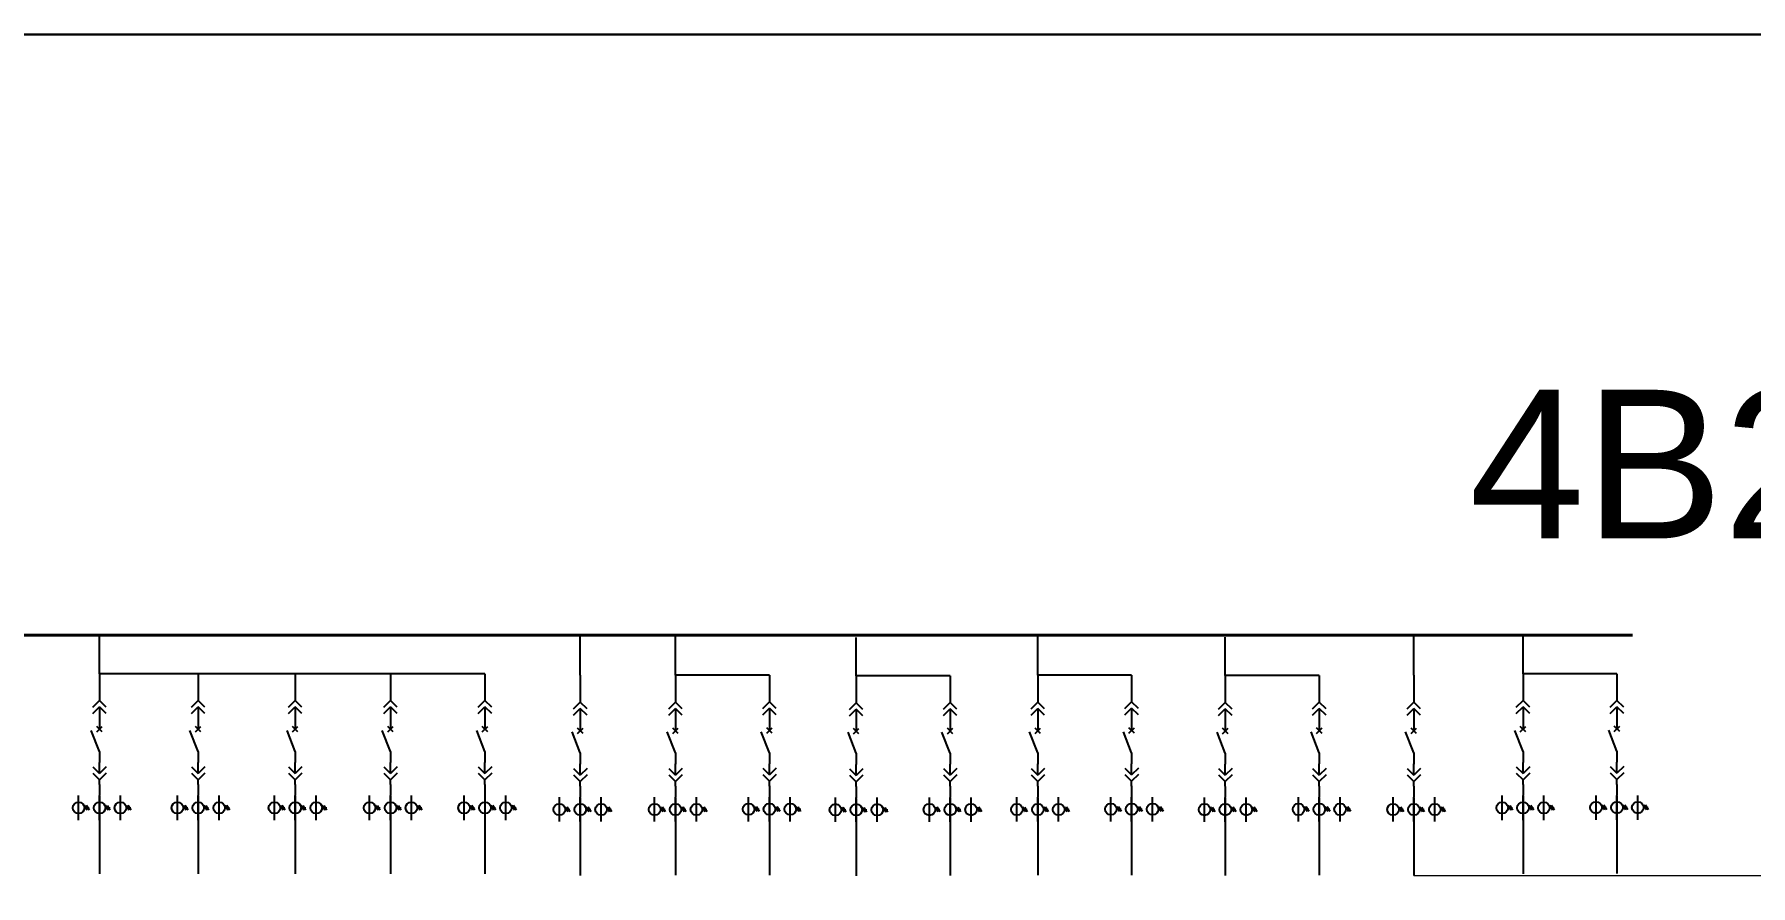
# Model space of a CAD drawing. Header units: millimetres. Extents: x -3460 to -460, y 6070 to 9130.
# Drawn here: x -1403.1 to -1287.6, y 6749.2 to 6806.5 of the extents above; entities that cross this region are included whole.
import ezdxf

# ---------------------------------------------------------------- set-up
doc = ezdxf.new("R2010")
doc.units = ezdxf.units.MM
doc.header["$LTSCALE"] = 1000
doc.header["$MEASUREMENT"] = 0
doc.styles.get("Standard").update_dxf_attribs({"font": 'arial.ttf'})

# ---------------------------------------------------------------- blocks, each defined once
blk = doc.blocks.new('DYDQAA05')
at = {"color": 0}
blk.add_lwpolyline([(0, 0), (0, -7)], dxfattribs=at)
blk = doc.blocks.new('DYDQAA03')
at = {"color": 0}
for points in [[(0, 0), (0, -1.5)], [(-2.12, -3.62), (0, -1.5)], [(-2.12, -5.62), (0, -3.5)], [(2.12, -3.62), (0, -1.5)], [(2.12, -5.62), (0, -3.5)], [(0, -3.5), (0, -7)]]:
    blk.add_lwpolyline(points, dxfattribs=at)
blk = doc.blocks.new('DYDQAA09')
at = {"color": 0}
blk.add_lwpolyline([(0, 0), (0, -3.5)], dxfattribs=at)
blk.add_lwpolyline([(0, 0), (0, -3.5)], dxfattribs=at)
blk.add_lwpolyline([(0, 0), (0, -3.5)], dxfattribs=at)
blk.add_lwpolyline([(0, 0), (0, -3.5)], dxfattribs=at)
blk.add_lwpolyline([(0, 0), (0, -3.5)], dxfattribs=at)
blk.add_lwpolyline([(0, 0), (0, -3.5)], dxfattribs=at)
blk.add_lwpolyline([(0, 0), (0, -3.5)], dxfattribs=at)
blk.add_lwpolyline([(0, 0), (0, -3.5)], dxfattribs=at)
blk.add_lwpolyline([(0, 0), (0, -3.5)], dxfattribs=at)
blk = doc.blocks.new('DYDQ0201')
at = {"color": 0}
for points in [[(0.86, -0.86), (-0.86, 0.86)], [(-0.86, -0.86), (0.86, 0.86)], [(0, -7), (-2.61, -0.37)]]:
    blk.add_lwpolyline(points, dxfattribs=at)
blk = doc.blocks.new('DYDQAA04')
at = {"color": 0}
for points in [[(0, -3.5), (0, 0)], [(-2.12, -1.38), (0, -3.5)], [(-2.12, -3.38), (0, -5.5)], [(2.12, -1.38), (0, -3.5)], [(2.12, -3.38), (0, -5.5)], [(0, -7), (0, -5.5)]]:
    blk.add_lwpolyline(points, dxfattribs=at)
blk = doc.blocks.new('A$C03DD39B5')
for p, q in [((417, 475), (283, 392)), ((417, 422), (283, 339)), ((350, 333), (350, 467))]:
    blk.add_line(p, q)
blk.add_lwpolyline([(700, 167), (0, 167)])
blk.add_circle((350, 167), 167)

msp = doc.modelspace()

# ---------------------------------------------------------------- linework, layer by layer
for p, q in [((-1398.67, 6763.49, -3403.39), (-1398.67, 6766.07, -2020.12)), ((-1366.34, 6763.38, 15949.79), (-1366.34, 6765.96, 17333.07)), ((-1359.94, 6763.38, 15258.15), (-1359.94, 6765.96, 16641.43)), ((-1347.78, 6763.35, 15949.79), (-1347.78, 6765.93, 17333.07)), ((-1335.57, 6763.38, 16644.16), (-1335.57, 6765.96, 18027.44)), ((-1322.96, 6763.37, 15258.15), (-1322.96, 6765.95, 16641.43)), ((-1310.28, 6763.38, 15949.79), (-1310.28, 6765.96, 17333.07)), ((-1302.94, 6763.49, -3403.44), (-1302.94, 6766.07, -2020.17)), ((-1372.75, 6763.49, -3403.44), (-1398.67, 6763.49, -3403.44)), ((-1353.62, 6763.38, 15258.15), (-1359.94, 6763.38, 15258.15)), ((-1341.46, 6763.35, 15949.79), (-1347.78, 6763.35, 15949.79)), ((-1329.26, 6763.38, 16644.16), (-1335.57, 6763.38, 16644.16)), ((-1316.64, 6763.37, 15258.15), (-1322.96, 6763.37, 15258.15)), ((-1296.62, 6763.49, -3403.44), (-1302.94, 6763.49, -3403.44)), ((-1398.67, 6755.25, -1202.23), (-1398.67, 6753.61, -1202.23)), ((-1392.04, 6755.25, -1202.23), (-1392.04, 6753.61, -1202.23)), ((-1385.51, 6755.25, -1202.23), (-1385.51, 6753.61, -1202.23)), ((-1379.1, 6755.25, -1202.23), (-1379.1, 6753.61, -1202.23)), ((-1372.75, 6755.25, -1202.23), (-1372.75, 6753.61, -1202.23)), ((-1366.34, 6755.14, 18151.01), (-1366.34, 6753.5, 18151.01)), ((-1359.94, 6755.14, 17459.37), (-1359.94, 6753.5, 17459.37)), ((-1353.62, 6755.16, 18151.01), (-1353.62, 6753.52, 18151.01)), ((-1347.78, 6755.11, 18151.01), (-1347.78, 6753.47, 18151.01)), ((-1341.46, 6755.13, 18842.64), (-1341.46, 6753.49, 18842.64)), ((-1335.57, 6755.14, 18845.38), (-1335.57, 6753.5, 18845.38)), ((-1329.26, 6755.16, 19537.01), (-1329.26, 6753.52, 19537.01)), ((-1322.96, 6755.13, 17459.37), (-1322.96, 6753.49, 17459.37)), ((-1316.64, 6755.14, 18151.01), (-1316.64, 6753.5, 18151.01)), ((-1310.28, 6755.14, 18151.01), (-1310.28, 6753.5, 18151.01)), ((-1302.94, 6755.25, -1202.23), (-1302.94, 6753.61, -1202.23)), ((-1296.62, 6755.26, -510.59), (-1296.62, 6753.62, -510.59)), ((-1398.67, 6753.61, -1202.23), (-1398.67, 6750.04, -1202.23)), ((-1392.04, 6753.61, -1202.23), (-1392.04, 6750.04, -1202.23)), ((-1385.51, 6753.61, -1202.23), (-1385.51, 6750.04, -1202.23)), ((-1379.1, 6753.61, -1202.23), (-1379.1, 6750.04, -1202.23)), ((-1372.75, 6753.61, -1202.23), (-1372.75, 6750.04, -1202.23)), ((-1366.34, 6753.5, 18151.01), (-1366.34, 6749.93, 18151.01)), ((-1359.94, 6753.5, 17459.37), (-1359.94, 6749.94, 17459.37)), ((-1353.62, 6753.52, 18151.01), (-1353.62, 6749.95, 18151.01)), ((-1347.78, 6753.47, 18151.01), (-1347.78, 6749.91, 18151.01)), ((-1341.46, 6753.49, 18842.64), (-1341.46, 6749.92, 18842.64)), ((-1335.57, 6753.5, 18845.38), (-1335.57, 6749.94, 18845.38)), ((-1329.26, 6753.52, 19537.01), (-1329.26, 6749.95, 19537.01)), ((-1322.96, 6753.49, 17459.37), (-1322.96, 6749.92, 17459.37)), ((-1316.64, 6753.5, 18151.01), (-1316.64, 6749.94, 18151.01)), ((-1310.28, 6753.5, 18151.01), (-1310.28, 6749.93, 18151.01)), ((-1302.94, 6753.61, -1202.23), (-1302.94, 6750.04, -1202.23)), ((-1296.62, 6753.62, -510.59), (-1296.62, 6750.06, -510.59))]:
    msp.add_line(p, q)
at = {"color": 1, "lineweight": 20}
msp.add_line((-1310.28, 6749.93, 18151.01), (-1263.24, 6749.93, 18151.01), dxfattribs=at)
at = {"color": 1, "lineweight": 30, "ltscale": 0.002916}
msp.add_lwpolyline([(-1465.66, 6806.47), (-1111.46, 6806.47), (-1111.46, 6490.78), (-1465.66, 6490.78)], close=True, dxfattribs=at)
at = {"color": 1, "lineweight": 40, "ltscale": 100, "elevation": -2020.17}
msp.add_lwpolyline([(-1295.57, 6766.07), (-1414.93, 6766.07), (-1414.93, 6766.07)], dxfattribs=at)

# ---------------------------------------------------------------- block references
at = {"xscale": 0.2128954749704126, "yscale": 0.2128954749704126, "zscale": 0.2128954749704126}
for name, p in [('DYDQAA05', (-1398.67, 6763.49, -3403.44)), ('DYDQAA05', (-1392.04, 6763.49, -3403.44)), ('DYDQAA05', (-1385.51, 6763.49, -3403.44)), ('DYDQAA05', (-1379.1, 6763.49, -3403.44)), ('DYDQAA05', (-1372.75, 6763.49, -3403.44)), ('DYDQAA05', (-1366.34, 6763.38, 15949.79)), ('DYDQAA05', (-1359.94, 6763.38, 15258.15)), ('DYDQAA05', (-1353.62, 6763.38, 15949.79)), ('DYDQAA05', (-1347.78, 6763.35, 15949.79)), ('DYDQAA05', (-1341.46, 6763.35, 16641.43)), ('DYDQAA05', (-1335.57, 6763.38, 16644.16)), ('DYDQAA05', (-1329.26, 6763.38, 17335.8)), ('DYDQAA05', (-1322.96, 6763.37, 15258.15)), ('DYDQAA05', (-1316.64, 6763.37, 15949.79)), ('DYDQAA05', (-1310.28, 6763.38, 15949.79)), ('DYDQAA05', (-1302.94, 6763.49, -3403.44)), ('DYDQAA05', (-1296.62, 6763.49, -2711.8)), ('DYDQAA03', (-1398.67, 6762, -3403.44)), ('DYDQAA03', (-1392.04, 6762, -3403.44)), ('DYDQAA03', (-1385.51, 6762, -3403.44)), ('DYDQAA03', (-1379.1, 6762, -3403.44)), ('DYDQAA03', (-1372.75, 6762, -3403.44)), ('DYDQAA03', (-1302.94, 6762, -3403.44)), ('DYDQAA03', (-1296.62, 6762.01, -2711.8)), ('DYDQAA03', (-1366.34, 6761.89, 15949.79)), ('DYDQAA03', (-1359.94, 6761.89, 15258.15)), ('DYDQAA03', (-1353.62, 6761.91, 15949.79)), ('DYDQAA03', (-1347.78, 6761.86, 15949.79)), ('DYDQAA03', (-1341.46, 6761.88, 16641.43)), ('DYDQAA03', (-1335.57, 6761.89, 16644.16)), ('DYDQAA03', (-1329.26, 6761.91, 17335.8)), ('DYDQAA03', (-1322.96, 6761.88, 15258.15)), ('DYDQAA03', (-1316.64, 6761.89, 15949.79)), ('DYDQAA03', (-1310.28, 6761.89, 15949.79)), ('DYDQ0201', (-1398.67, 6759.76, -3403.44)), ('DYDQAA09', (-1398.67, 6760.51, -3403.44)), ('DYDQ0201', (-1392.04, 6759.76, -3403.44)), ('DYDQAA09', (-1392.04, 6760.51, -3403.44)), ('DYDQ0201', (-1385.51, 6759.76, -3403.44)), ('DYDQAA09', (-1385.51, 6760.51, -3403.44)), ('DYDQ0201', (-1379.1, 6759.76, -3403.44)), ('DYDQAA09', (-1379.1, 6760.51, -3403.44)), ('DYDQ0201', (-1372.75, 6759.76, -3403.44)), ('DYDQAA09', (-1372.75, 6760.51, -3403.44)), ('DYDQ0201', (-1366.34, 6759.65, 15949.79)), ('DYDQAA09', (-1366.34, 6760.4, 15949.79)), ('DYDQ0201', (-1359.94, 6759.65, 15258.15)), ('DYDQAA09', (-1359.94, 6760.4, 15258.15)), ('DYDQ0201', (-1353.62, 6759.67, 15949.79)), ('DYDQAA09', (-1353.62, 6760.41, 15949.79)), ('DYDQ0201', (-1347.78, 6759.63, 15949.79)), ('DYDQAA09', (-1347.78, 6760.37, 15949.79)), ('DYDQ0201', (-1341.46, 6759.64, 16641.43)), ('DYDQAA09', (-1341.46, 6760.39, 16641.43)), ('DYDQ0201', (-1335.57, 6759.65, 16644.16)), ('DYDQAA09', (-1335.57, 6760.4, 16644.16)), ('DYDQ0201', (-1329.26, 6759.67, 17335.8)), ('DYDQAA09', (-1329.26, 6760.41, 17335.8)), ('DYDQ0201', (-1322.96, 6759.64, 15258.15)), ('DYDQAA09', (-1322.96, 6760.39, 15258.15)), ('DYDQ0201', (-1316.64, 6759.66, 15949.79)), ('DYDQAA09', (-1316.64, 6760.4, 15949.79)), ('DYDQ0201', (-1310.28, 6759.65, 15949.79)), ('DYDQAA09', (-1310.28, 6760.4, 15949.79)), ('DYDQ0201', (-1302.94, 6759.76, -3403.44)), ('DYDQAA09', (-1302.94, 6760.51, -3403.44)), ('DYDQ0201', (-1296.62, 6759.78, -2711.8)), ('DYDQAA09', (-1296.62, 6760.52, -2711.8)), ('DYDQAA04', (-1398.67, 6757.53, -3403.44)), ('DYDQAA09', (-1398.67, 6758.27, -3403.44)), ('DYDQAA04', (-1392.04, 6757.53, -3403.44)), ('DYDQAA09', (-1392.04, 6758.27, -3403.44)), ('DYDQAA04', (-1385.51, 6757.53, -3403.44)), ('DYDQAA09', (-1385.51, 6758.27, -3403.44)), ('DYDQAA04', (-1379.1, 6757.53, -3403.44)), ('DYDQAA09', (-1379.1, 6758.27, -3403.44)), ('DYDQAA04', (-1372.75, 6757.53, -3403.44)), ('DYDQAA09', (-1372.75, 6758.27, -3403.44)), ('DYDQAA04', (-1366.34, 6757.42, 15949.79)), ('DYDQAA09', (-1366.34, 6758.16, 15949.79)), ('DYDQAA04', (-1359.94, 6757.42, 15258.15)), ('DYDQAA09', (-1359.94, 6758.16, 15258.15)), ('DYDQAA04', (-1353.62, 6757.43, 15949.79)), ('DYDQAA09', (-1353.62, 6758.18, 15949.79)), ('DYDQAA04', (-1347.78, 6757.39, 15949.79)), ('DYDQAA09', (-1347.78, 6758.14, 15949.79)), ('DYDQAA04', (-1341.46, 6757.41, 16641.43)), ('DYDQAA09', (-1341.46, 6758.15, 16641.43)), ('DYDQAA04', (-1335.57, 6757.42, 16644.16)), ('DYDQAA09', (-1335.57, 6758.16, 16644.16)), ('DYDQAA04', (-1329.26, 6757.43, 17335.8)), ('DYDQAA09', (-1329.26, 6758.18, 17335.8)), ('DYDQAA04', (-1322.96, 6757.41, 15258.15)), ('DYDQAA09', (-1322.96, 6758.15, 15258.15)), ('DYDQAA04', (-1316.64, 6757.42, 15949.79)), ('DYDQAA09', (-1316.64, 6758.17, 15949.79)), ('DYDQAA04', (-1310.28, 6757.42, 15949.79)), ('DYDQAA09', (-1310.28, 6758.16, 15949.79)), ('DYDQAA04', (-1302.94, 6757.53, -3403.44)), ('DYDQAA09', (-1302.94, 6758.27, -3403.44)), ('DYDQAA04', (-1296.62, 6757.54, -2711.8)), ('DYDQAA09', (-1296.62, 6758.29, -2711.8)), ('DYDQAA09', (-1398.67, 6756.04, -3403.44)), ('DYDQAA09', (-1392.04, 6756.04, -3403.44)), ('DYDQAA09', (-1385.51, 6756.04, -3403.44)), ('DYDQAA09', (-1379.1, 6756.04, -3403.44)), ('DYDQAA09', (-1372.75, 6756.04, -3403.44)), ('DYDQAA09', (-1366.34, 6755.93, 15949.79)), ('DYDQAA09', (-1359.94, 6755.93, 15258.15)), ('DYDQAA09', (-1353.62, 6755.94, 15949.79)), ('DYDQAA09', (-1347.78, 6755.9, 15949.79)), ('DYDQAA09', (-1341.46, 6755.92, 16641.43)), ('DYDQAA09', (-1335.57, 6755.93, 16644.16)), ('DYDQAA09', (-1329.26, 6755.94, 17335.8)), ('DYDQAA09', (-1322.96, 6755.91, 15258.15)), ('DYDQAA09', (-1316.64, 6755.93, 15949.79)), ('DYDQAA09', (-1310.28, 6755.93, 15949.79)), ('DYDQAA09', (-1302.94, 6756.04, -3403.44)), ('DYDQAA09', (-1296.62, 6756.05, -2711.8))]:
    msp.add_blockref(name, p, dxfattribs=at)
at = {"linetype": 'Continuous', "xscale": 0.002338875, "yscale": 0.002338875, "zscale": 0.002338875, "rotation": 270}
for p in [(-1400.47, 6755.29, -1202.23), (-1399.06, 6755.29, -1202.23), (-1397.66, 6755.29, -1202.23), (-1393.83, 6755.29, -1202.23), (-1392.43, 6755.29, -1202.23), (-1391.02, 6755.29, -1202.23), (-1387.3, 6755.29, -1202.23), (-1385.9, 6755.29, -1202.23), (-1384.49, 6755.29, -1202.23), (-1380.9, 6755.29, -1202.23), (-1379.49, 6755.29, -1202.23), (-1378.09, 6755.29, -1202.23), (-1374.55, 6755.29, -1202.23), (-1373.14, 6755.29, -1202.23), (-1371.74, 6755.29, -1202.23), (-1368.14, 6755.18, 18151.01), (-1366.73, 6755.18, 18151.01), (-1365.33, 6755.18, 18151.01), (-1361.73, 6755.18, 17459.37), (-1360.33, 6755.18, 17459.37), (-1358.92, 6755.18, 17459.37), (-1355.41, 6755.2, 18151.01), (-1354.01, 6755.2, 18151.01), (-1352.61, 6755.2, 18151.01), (-1349.57, 6755.16, 18151.01), (-1348.17, 6755.16, 18151.01), (-1346.76, 6755.16, 18151.01), (-1343.25, 6755.17, 18842.64), (-1341.85, 6755.17, 18842.64), (-1340.45, 6755.17, 18842.64), (-1337.37, 6755.18, 18845.38), (-1335.96, 6755.18, 18845.38), (-1334.56, 6755.18, 18845.38), (-1331.05, 6755.2, 19537.01), (-1329.65, 6755.2, 19537.01), (-1328.24, 6755.2, 19537.01), (-1324.75, 6755.17, 17459.37), (-1323.35, 6755.17, 17459.37), (-1321.94, 6755.17, 17459.37), (-1318.43, 6755.19, 18151.01), (-1317.03, 6755.19, 18151.01), (-1315.63, 6755.19, 18151.01), (-1312.07, 6755.18, 18151.01), (-1310.67, 6755.18, 18151.01), (-1309.26, 6755.18, 18151.01), (-1304.73, 6755.29, -1202.23), (-1303.33, 6755.29, -1202.23), (-1301.93, 6755.29, -1202.23), (-1298.42, 6755.31, -510.59), (-1297.01, 6755.31, -510.59), (-1295.61, 6755.31, -510.59)]:
    msp.add_blockref('A$C03DD39B5', p, dxfattribs=at)

# ---------------------------------------------------------------- texts
at = {"color": 0, "insert": (-1306.56, 6782.58, 630.91), "char_height": 10, "width": 0.000000001, "attachment_point": 1}
msp.add_mtext('4B2{\\fSimSun|b0|i0|c134|p2;配电室}', dxfattribs=at)

doc.saveas('drawing.dxf')
